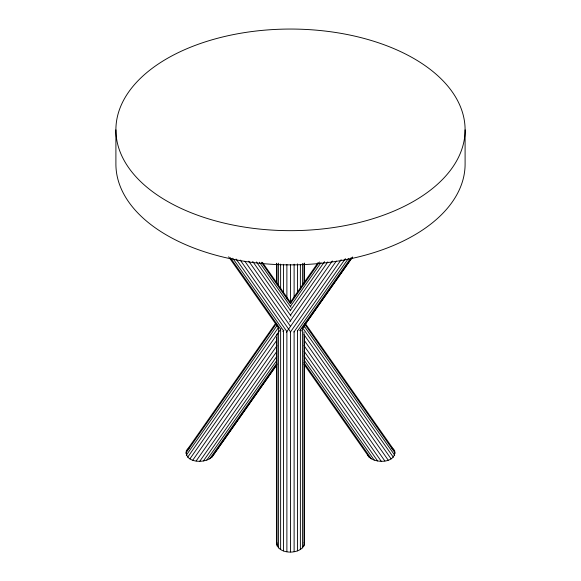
<?xml version="1.0" encoding="UTF-8"?>
<svg xmlns="http://www.w3.org/2000/svg" width="581" height="581" viewBox="0 0 581 581"><rect width="100%" height="100%" fill="white"/><g stroke="black" fill="none" stroke-linecap="round" stroke-linejoin="round"><path stroke-width="0.87" d="M276.316 365.529L213.271 455.25C208.165 463.987 184.729 463.834 186.283 451.074L275.888 322.985M304.466 336.225L304.466 543.889C302.062 555.131 276.476 554.986 276.846 542.494M367.729 455.25C372.835 463.987 396.271 463.834 394.717 451.074L305.192 323.399M290.035 302.701L318.054 262.641M185.811 453.165L276.425 323.588M319.506 261.987L290.384 303.638L261.385 262.271M186.283 455.25L277.326 325.113M290.333 306.521L321.032 262.641M187.678 457.196L278.742 327.081M290.195 310.726L324.539 261.661M189.9 458.867L281.001 328.781M290.369 315.396L327.851 261.878M192.79 460.145L276.643 340.488M282.889 331.569L283.935 330.081M289.665 321.903L332.368 260.956M196.16 460.951L276.934 345.76M286.31 332.383L336.334 261.036M199.777 461.227L276.723 351.556M290.239 332.288L341.192 259.671M203.394 460.951L276.745 356.465M293.906 332.012L345.412 258.647M206.756 460.145L276.774 360.46M297.487 330.967L348.404 258.465M209.654 458.867L276.832 363.248M299.738 330.633L350.771 257.993M211.869 457.196L276.992 364.527M301.997 328.94L352.522 257.027M303.928 326.224L352.391 257.26M186.283 451.074L187.678 449.128M188.237 448.714L189.341 447.878M391.659 447.878L392.763 448.714M393.322 449.128L394.717 451.074M262.38 262.336L291.008 303.122M304.567 323.886L395.189 453.165M259.416 262.227L291.045 307.349M394.717 455.25L303.994 325.825L303.994 327.575M256.453 261.944L290.674 310.755M393.322 457.196L302.599 327.771L302.599 547.919M252.684 261.399L291.045 316.129M301.408 330.909L300.377 329.442L300.377 549.59M303.994 334.598L391.1 458.867M248.755 261.196L290.747 321.104M304.466 340.684L388.21 460.145M244.862 261.268L290.485 326.348M303.994 345.615L384.84 460.951M240.214 260.063L290.5 331.802L290.5 551.95M304.161 351.287L381.223 461.227M236.082 259.046L286.883 331.526L286.883 551.674M304.008 355.95L377.606 460.951M232.712 258.24L283.513 330.72L283.513 550.868M304.226 360.264L374.244 460.145M230.337 257.703L280.623 329.442L280.623 549.59M303.965 362.733L371.346 458.867M228.638 256.766L278.401 327.771L278.401 547.919M304.037 364.338L369.131 457.196M304.154 542.494L304.466 543.889M465.098 129.853A174.598 100.803 0 0 1 203.197 217.156A174.598 100.803 0 0 1 203.197 42.558A174.598 100.803 0 0 1 465.098 129.853L465.098 164.067A174.598 100.803 0 0 1 290.5 264.871A174.598 100.803 0 0 1 115.902 164.067L115.902 129.853M304.466 263.033L304.466 282.969M303.994 263.309L303.994 284.145M303.994 331.962L303.994 545.973M302.599 263.447L302.599 285.191M300.377 264.42L300.377 288.917M297.487 263.876L297.487 292.911M297.487 330.72L297.487 550.868M294.117 264.166L294.117 297.617M294.117 331.526L294.117 551.674M290.5 264.471L290.5 302.447M286.883 264.384L286.883 298.787M283.513 264.275L283.513 293.209M280.623 264.108L280.623 289.454M278.401 263.149L278.401 285.758M277.006 263.883L277.006 283.775M277.006 333.973L277.006 545.973M276.534 263.244L276.534 283.201M276.534 337.329L276.534 543.889"/></g></svg>
